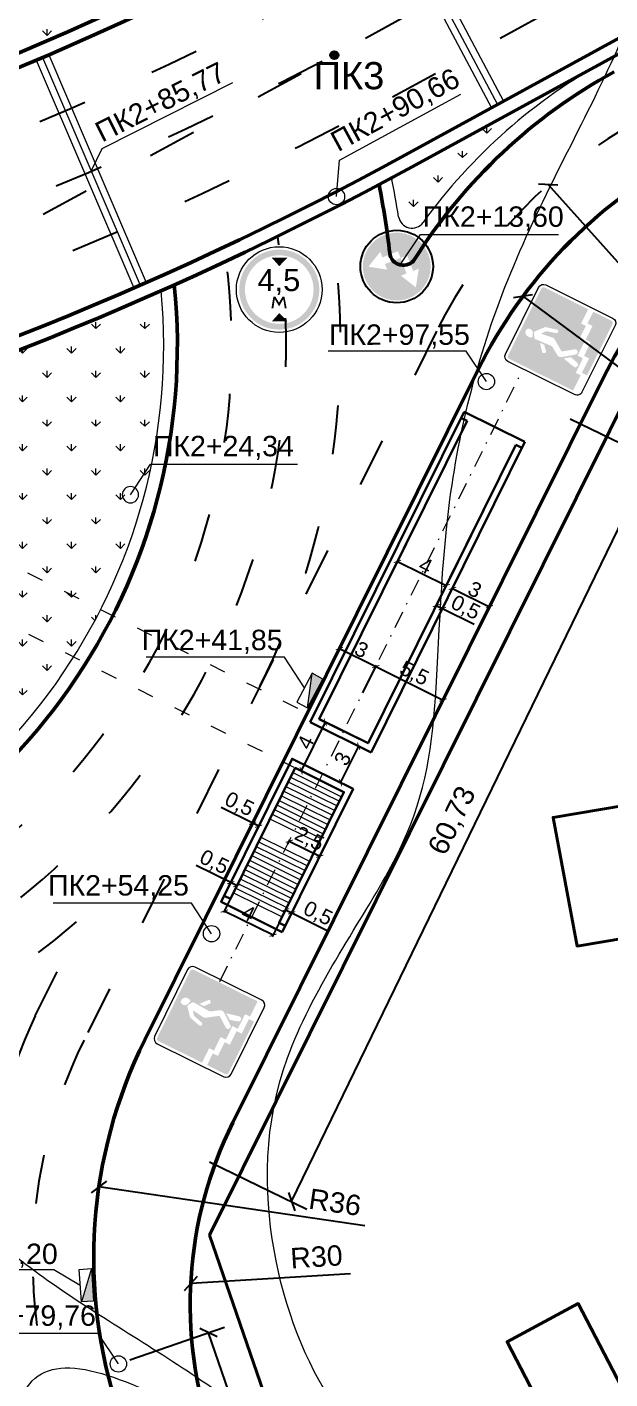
# Model space of a CAD drawing. Header units: millimetres. Extents: x -2123 to 33349, y -614 to 835.
# Drawn here: x 54.2 to 97.1, y 226.3 to 325.7 of the extents above; entities that cross this region are included whole.
import ezdxf

# ---------------------------------------------------------------- set-up
doc = ezdxf.new("R2010")
doc.units = ezdxf.units.MM
doc.linetypes.add('ACAD_ISO03W100', pattern=[30, 12, -18])
doc.linetypes.add('DASHDOT', pattern=[25.4, 12.7, -6.35, 0, -6.35])
doc.layers.get('0').update_dxf_attribs({"lineweight": 15})
for name, color, linetype, lineweight in [('1 Відмітки', 7, 'Continuous', 25), ('2 Позначення', 80, 'Continuous', 20), ('вертикалка', 6, 'Continuous', 15), ('Горизонталі', 7, 'Continuous', 18), ('Дор. Розм.', 7, 'Continuous', 50), ('Забудова', 40, 'Continuous', 40), ('поздовжній профіль', 250, 'Continuous', 15), ('Пішохідні переходи', 7, 'Continuous', 13), ('Текст', 7, 'Continuous', 15), ('Червоні лінії', 10, 'Continuous', 40)]:
    doc.layers.add(name, color=color, linetype=linetype, lineweight=lineweight)
for name, color, linetype in [('Дорожні знаки', 7, 'Continuous'), ('Осі', 164, 'Continuous'), ('Розміри', 7, 'Continuous'), ('Розмітка', 7, 'ACAD_ISO03W100')]:
    doc.layers.add(name, color=color, linetype=linetype)
doc.layers.add('Озелення', color=7, linetype='Continuous', lineweight=15, true_color=0x2bad00)
doc.styles.get("Standard").update_dxf_attribs({"font": 'arial.ttf'})
doc.dimstyles.new('ISO-25', dxfattribs={"dimtxt": 1.5, "dimasz": 1, "dimexe": 1.25, "dimexo": 0.625, "dimtad": 3, "dimtxsty": 'Standard', "dimblk": 'OBLIQUE', "dimcen": 2.5, "dimadec": 0, "dimazin": 0, "dimtfac": 1, "dimtmove": 1, "dimatfit": 3, "dimfxl": 1, "dimarcsym": 0})
doc.dimstyles.new('Переход', dxfattribs={"dimscale": 0.1, "dimtxt": 11, "dimasz": 4, "dimexe": 1.25, "dimexo": 0.625, "dimgap": 0.9, "dimtad": 1, "dimtxsty": 'Standard', "dimblk": 'ARCHTICK', "dimcen": 2.5, "dimadec": 0, "dimazin": 0, "dimtfac": 1, "dimtmove": 0, "dimatfit": 3, "dimldrblk": 'ARCHTICK', "dimfxl": 1, "dimarcsym": 0})

# ---------------------------------------------------------------- blocks, each defined once
blk = doc.blocks.new('_Oblique')
at = {"color": 0, "linetype": 'ByBlock', "lineweight": -2}
blk.add_line((-0.5, -0.5), (0.5, 0.5), dxfattribs=at)
blk = doc.blocks.new('*D214')
at = {"layer": 'Defpoints', "color": 0, "transparency": 16777216}
for p in [(59.483, 240.416), (95.105, 235.21)]:
    blk.add_point(p, dxfattribs=at)
at = {"layer": 'Текст', "color": 0, "lineweight": -2, "transparency": 16777216}
blk.add_line((79.037, 237.558), (59.483, 240.416), dxfattribs=at)
at = {"layer": 'Текст', "color": 0, "lineweight": -2, "transparency": 16777216, "rotation": 171.6861396678972}
blk.add_blockref('_Oblique', (59.483, 240.416), dxfattribs=at)
at = {"layer": 'Текст', "color": 0, "transparency": 16777216, "insert": (76.847, 239.285), "char_height": 1.5, "attachment_point": 5, "rotation": 351.68614}
blk.add_mtext('R36', dxfattribs=at)
blk = doc.blocks.new('*D228')
at = {"layer": 'Defpoints', "color": 0, "transparency": 16777216}
for p in [(90.67, 305.912), (119.612, 284.502)]:
    blk.add_point(p, dxfattribs=at)
at = {"layer": 'Текст', "color": 0, "lineweight": -2, "transparency": 16777216}
blk.add_line((104.196, 295.906), (90.67, 305.912), dxfattribs=at)
at = {"layer": 'Текст', "color": 0, "lineweight": -2, "transparency": 16777216, "rotation": 143.5074505633032}
blk.add_blockref('_Oblique', (90.67, 305.912), dxfattribs=at)
at = {"layer": 'Текст', "color": 0, "transparency": 16777216, "insert": (103.08, 298.462), "char_height": 1.5, "attachment_point": 5, "rotation": 323.50745}
blk.add_mtext('R36', dxfattribs=at)
blk = doc.blocks.new('*D229')
at = {"layer": 'Defpoints', "color": 0, "transparency": 16777216}
for p in [(92.519, 314.127), (116.545, 287.317)]:
    blk.add_point(p, dxfattribs=at)
at = {"layer": 'Текст', "color": 0, "lineweight": -2, "transparency": 16777216}
blk.add_line((106.518, 298.506), (92.519, 314.127), dxfattribs=at)
at = {"layer": 'Текст', "color": 0, "lineweight": -2, "transparency": 16777216, "rotation": 131.8661970682828}
blk.add_blockref('_Oblique', (92.519, 314.127), dxfattribs=at)
at = {"layer": 'Текст', "color": 0, "transparency": 16777216, "insert": (105.942, 301.232), "char_height": 1.5, "attachment_point": 5, "rotation": 311.8662}
blk.add_mtext('R40', dxfattribs=at)
blk = doc.blocks.new('4-2-3')
h = blk.add_hatch(color=5)
h.paths.add_polyline_path([(3.55, 3.27), (3.45, 3.27, 0.409993), (0.23, 0, 1), (6.77, 0, 0.409993)])
h.paths.add_polyline_path([(1.47, 0.66), (1.88, 0.25), (3.02, 1.39), (3.5, 0.91), (3.98, 1.39), (5.12, 0.25), (5.53, 0.66), (6, -1.11), (4.23, -0.64), (4.64, -0.23), (3.5, 0.91), (2.36, -0.23), (2.77, -0.64), (1.01, -1.11)], flags=16)
at = {"color": 5}
blk.add_circle((3.5, 0), 3.5, dxfattribs=at)
blk = doc.blocks.new('*D260')
at = {"layer": 'Defpoints', "color": 0, "transparency": 16777216}
for p in [(96.177, 235.172), (66.235, 233.304)]:
    blk.add_point(p, dxfattribs=at)
at = {"layer": 'Текст', "color": 0, "lineweight": -2, "transparency": 16777216}
blk.add_line((77.978, 234.037), (66.235, 233.304), dxfattribs=at)
at = {"layer": 'Текст', "color": 0, "lineweight": -2, "transparency": 16777216, "rotation": 183.5693325474957}
blk.add_blockref('_Oblique', (66.235, 233.304), dxfattribs=at)
at = {"layer": 'Текст', "color": 0, "transparency": 16777216, "insert": (75.481, 235.275), "char_height": 1.5, "attachment_point": 5, "rotation": 3.56933}
blk.add_mtext('R30', dxfattribs=at)
blk = doc.blocks.new('*D262')
at = {"layer": 'Defpoints', "color": 0, "transparency": 16777216}
for p in [(93.579, 297.166), (100.163, 293.971), (67.063, 242.529)]:
    blk.add_point(p, dxfattribs=at)
at = {"layer": 'Текст', "color": 0, "lineweight": -2, "transparency": 16777216}
for p, q in [((94.141, 296.893), (101.288, 293.425)), ((73.648, 239.334), (100.163, 293.971)), ((67.626, 242.256), (74.772, 238.788))]:
    blk.add_line(p, q, dxfattribs=at)
for p, rotation in [((100.163, 293.971), 64.11287095607632), ((73.648, 239.334), 244.1128709560763)]:
    blk.add_blockref('_Oblique', p, dxfattribs=dict(at, rotation=rotation))
at = {"layer": 'Текст', "color": 0, "transparency": 16777216, "insert": (85.532, 267.319), "char_height": 1.5, "attachment_point": 5, "rotation": 64.11287}
blk.add_mtext('60,73', dxfattribs=at)
blk = doc.blocks.new('6')
at = {"layer": '1 Відмітки', "transparency": 33554559}
h = blk.add_hatch(color=256, dxfattribs=at)
h.dxf.hatch_style = 1
edge = h.paths.add_edge_path()
edge.add_arc((-467.508, 342.132), 0.2, 0, 360)
at = {"layer": '1 Відмітки'}
blk.add_circle((-467.508, 342.132), 0.2, dxfattribs=at)
blk = doc.blocks.new('столб')
at = {"layer": 'поздовжній профіль', "color": 160}
for points in [[(-500, 0, 0, 0, 0), (-1000, 0, 350, 0, 0), (-1700, 0, 0, 0, 0)], [(500, 0, 0, 0, 0), (1000, 0, 350, 0, 0), (1700, 0, 0, 0, 0)]]:
    blk.add_lwpolyline(points, format="xyseb", dxfattribs=at)
blk.add_circle((0, 0), 500, dxfattribs=at)
blk = doc.blocks.new('*D485')
at = {"layer": 'Defpoints', "color": 0, "transparency": 16777216}
for p in [(67.547, 229.696), (61.177, 227.493), (74.255, 189.691)]:
    blk.add_point(p, dxfattribs=at)
at = {"layer": 'Розміри', "color": 0, "lineweight": -2, "transparency": 16777216}
for p, q in [((61.768, 227.697), (68.728, 230.105)), ((80.625, 191.894), (67.547, 229.696)), ((74.846, 189.895), (81.806, 192.303))]:
    blk.add_line(p, q, dxfattribs=at)
for p, rotation in [((67.547, 229.696), 109.0834815740782), ((80.625, 191.894), 289.0834815740782)]:
    blk.add_blockref('_Oblique', p, dxfattribs=dict(at, rotation=rotation))
at = {"layer": 'Розміри', "color": 0, "transparency": 16777216, "insert": (75.4, 211.25), "char_height": 1.5, "attachment_point": 5, "rotation": 289.08348}
blk.add_mtext('40', dxfattribs=at)
blk = doc.blocks.new('3-13')
h = blk.add_hatch(color=1)
edge = h.paths.add_edge_path(flags=16)
edge.add_arc((3.5, 0), 2.8, 0, 360)
edge = h.paths.add_edge_path()
edge.add_arc((3.5, 0), 3.27, 0, 360)
blk.add_hatch(color=7).paths.add_polyline_path([(3.13, -0.77), (3.49, -1.37), (3.83, -0.77), (3.95, -1.54), (4.11, -1.54), (3.92, -0.57), (3.77, -0.57), (3.48, -1.07), (3.18, -0.57), (3.02, -0.57), (2.86, -1.54), (3.02, -1.54)])
at = {"color": 1}
blk.add_circle((3.5, 0), 3.5, dxfattribs=at)
at = {"color": 7}
for points in [[(2.89, 2.6), (4.17, 2.6), (3.5, 1.92)], [(2.89, -2.6), (4.17, -2.6), (3.5, -1.92)]]:
    blk.add_solid(points, dxfattribs=at)
at = {"insert": (1.72, 1.68), "char_height": 1.8, "attachment_point": 1}
blk.add_mtext_dynamic_manual_height_columns('4,5', width=3.8991, gutter_width=12.5, heights=[0], dxfattribs=at)
blk = doc.blocks.new('_ArchTick')
at = {"color": 0, "linetype": 'ByBlock', "const_width": 0.15}
blk.add_lwpolyline([(-0.5, -0.5), (0.5, 0.5)], dxfattribs=at)
blk = doc.blocks.new('*D654')
at = {"layer": 'Defpoints', "color": 0, "transparency": 16777216}
for p in [(75.693, 274.812), (73.916, 271.228), (74.352, 271.012)]:
    blk.add_point(p, dxfattribs=at)
at = {"layer": 'Пішохідні переходи', "color": 0, "lineweight": -2, "transparency": 16777216}
for p, q in [((76.129, 274.596), (74.352, 271.012)), ((75.749, 274.784), (76.241, 274.54)), ((73.972, 271.201), (74.464, 270.956))]:
    blk.add_line(p, q, dxfattribs=at)
at = {"layer": 'Пішохідні переходи', "color": 0, "lineweight": -2, "transparency": 16777216, "xscale": 0.4, "yscale": 0.4, "zscale": 0.4}
for p, rotation in [((76.129, 274.596), 63.62593605461714), ((74.352, 271.012), 243.6259360546172)]:
    blk.add_blockref('_ArchTick', p, dxfattribs=dict(at, rotation=rotation))
at = {"layer": 'Пішохідні переходи', "color": 0, "transparency": 16777216, "insert": (74.681, 273.114), "char_height": 1.1, "attachment_point": 5, "rotation": 63.62594}
blk.add_mtext('4', dxfattribs=at)
blk = doc.blocks.new('*D655')
at = {"layer": 'Defpoints', "color": 0, "transparency": 16777216}
for p in [(73.214, 260.794), (73.003, 260.367), (73.451, 260.145)]:
    blk.add_point(p, dxfattribs=at)
at = {"layer": 'Пішохідні переходи', "color": 0, "lineweight": -2, "transparency": 16777216}
for p, q in [((73.03, 260.423), (73.27, 260.906)), ((73.214, 260.794), (73.662, 260.572)), ((73.478, 260.201), (73.718, 260.684)), ((73.662, 260.572), (76.217, 259.308))]:
    blk.add_line(p, q, dxfattribs=at)
at = {"layer": 'Пішохідні переходи', "color": 0, "lineweight": -2, "transparency": 16777216, "xscale": 0.4, "yscale": 0.4, "zscale": 0.4}
for p, rotation in [((73.214, 260.794), 153.6638065348969), ((73.662, 260.572), 333.6638065348969)]:
    blk.add_blockref('_ArchTick', p, dxfattribs=dict(at, rotation=rotation))
at = {"layer": 'Пішохідні переходи', "color": 0, "transparency": 16777216, "insert": (75.568, 260.467), "char_height": 1.1, "attachment_point": 5, "rotation": 333.66381}
blk.add_mtext('0,5', dxfattribs=at)
blk = doc.blocks.new('*D656')
at = {"layer": 'Defpoints', "color": 0, "transparency": 16777216}
for p in [(69.452, 262.211), (68.706, 260.703), (73.037, 260.436)]:
    blk.add_point(p, dxfattribs=at)
at = {"layer": 'Пішохідні переходи', "color": 0, "lineweight": -2, "transparency": 16777216}
for p, q in [((69.424, 262.155), (68.65, 260.591)), ((72.291, 258.929), (68.706, 260.703)), ((73.009, 260.38), (72.235, 258.817))]:
    blk.add_line(p, q, dxfattribs=at)
at = {"layer": 'Пішохідні переходи', "color": 0, "lineweight": -2, "transparency": 16777216, "xscale": 0.4, "yscale": 0.4, "zscale": 0.4}
for p, rotation in [((68.706, 260.703), 153.6638065349073), ((72.291, 258.929), 333.6638065349072)]:
    blk.add_blockref('_ArchTick', p, dxfattribs=dict(at, rotation=rotation))
at = {"layer": 'Пішохідні переходи', "color": 0, "transparency": 16777216, "insert": (70.474, 260.542), "char_height": 1.1, "attachment_point": 5, "rotation": 333.66381}
blk.add_mtext('4', dxfattribs=at)
blk = doc.blocks.new('*D657')
at = {"layer": 'Defpoints', "color": 0, "transparency": 16777216}
for p in [(69.629, 262.569), (68.97, 262.363), (69.418, 262.141)]:
    blk.add_point(p, dxfattribs=at)
at = {"layer": 'Пішохідні переходи', "color": 0, "lineweight": -2, "transparency": 16777216}
for p, q in [((69.181, 262.791), (66.627, 264.055)), ((68.998, 262.419), (69.237, 262.903)), ((69.629, 262.569), (69.181, 262.791)), ((69.446, 262.197), (69.685, 262.681))]:
    blk.add_line(p, q, dxfattribs=at)
at = {"layer": 'Пішохідні переходи', "color": 0, "lineweight": -2, "transparency": 16777216, "xscale": 0.4, "yscale": 0.4, "zscale": 0.4}
for p, rotation in [((69.181, 262.791), 153.6601113316434), ((69.629, 262.569), 333.6601113316434)]:
    blk.add_blockref('_ArchTick', p, dxfattribs=dict(at, rotation=rotation))
at = {"layer": 'Пішохідні переходи', "color": 0, "transparency": 16777216, "insert": (67.942, 264.242), "char_height": 1.1, "attachment_point": 5, "rotation": 333.66011}
blk.add_mtext('0,5', dxfattribs=at)
blk = doc.blocks.new('*D658')
at = {"layer": 'Defpoints', "color": 0, "transparency": 16777216}
for p in [(70.792, 267.165), (70.819, 267.221), (71.265, 267)]:
    blk.add_point(p, dxfattribs=at)
at = {"layer": 'Пішохідні переходи', "color": 0, "lineweight": -2, "transparency": 16777216}
for p, q in [((70.792, 267.165), (68.47, 268.315)), ((70.792, 267.165), (70.736, 267.053)), ((71.238, 266.945), (70.792, 267.165)), ((71.237, 266.944), (71.182, 266.833))]:
    blk.add_line(p, q, dxfattribs=at)
at = {"layer": 'Пішохідні переходи', "color": 0, "lineweight": -2, "transparency": 16777216, "xscale": 0.4, "yscale": 0.4, "zscale": 0.4}
for p, rotation in [((70.792, 267.165), 153.6638065349139), ((71.238, 266.945), 333.6638065349139)]:
    blk.add_blockref('_ArchTick', p, dxfattribs=dict(at, rotation=rotation))
at = {"layer": 'Пішохідні переходи', "color": 0, "transparency": 16777216, "insert": (69.785, 268.502), "char_height": 1.1, "attachment_point": 5, "rotation": 333.66381}
blk.add_mtext('0,5', dxfattribs=at)
blk = doc.blocks.new('*D659')
at = {"layer": 'Defpoints', "color": 0, "transparency": 16777216}
for p in [(78.585, 272.822), (79.502, 272.369), (78.171, 269.68)]:
    blk.add_point(p, dxfattribs=at)
at = {"layer": 'Пішохідні переходи', "color": 0, "lineweight": -2, "transparency": 16777216}
for p, q in [((77.254, 270.134), (78.585, 272.822)), ((79.446, 272.396), (78.473, 272.878)), ((78.115, 269.708), (77.142, 270.189))]:
    blk.add_line(p, q, dxfattribs=at)
at = {"layer": 'Пішохідні переходи', "color": 0, "lineweight": -2, "transparency": 16777216, "xscale": 0.4, "yscale": 0.4, "zscale": 0.4}
for p, rotation in [((78.585, 272.822), 63.66380653490516), ((77.254, 270.134), 243.6638065349052)]:
    blk.add_blockref('_ArchTick', p, dxfattribs=dict(at, rotation=rotation))
at = {"layer": 'Пішохідні переходи', "color": 0, "transparency": 16777216, "insert": (77.403, 271.903), "char_height": 1.1, "attachment_point": 5, "rotation": 63.66381}
blk.add_mtext('3', dxfattribs=at)
blk = doc.blocks.new('5-17-1')
h = blk.add_hatch(color=5)
h.paths.add_polyline_path([(6.74, 3.04, 0.414214), (6.53, 3.25), (0.45, 3.25, 0.414214), (0.24, 3.04), (0.24, -0.93), (1.55, -0.93), (1.55, -1.37), (2.79, -1.37), (2.79, -1.84), (4.02, -1.84), (4.02, -2.33), (5.35, -2.33), (5.35, -2.78), (6.74, -2.78)])
h.paths.add_polyline_path([(4.43, 2.36), (4.4, 2.23), (4.34, 2.16), (4.26, 2.14), (4.12, 2.2), (3.93, 2.28), (3.87, 2.34), (3.8, 2.49), (3.8, 2.59), (3.8, 2.66), (3.85, 2.75), (3.89, 2.81), (3.99, 2.85), (4.1, 2.86), (4.23, 2.82), (4.38, 2.66), (4.43, 2.54)], flags=16)
h.paths.add_polyline_path([(4.34, 1.91), (4.35, 1.86), (4.27, 0.46, 0.163851), (4.32, 0.27), (4.71, -0.32, -0.317132), (4.71, -0.72), (4.03, -1.64, -0.900401), (3.64, -1.44), (4.26, -0.58, 0.312757), (4.26, -0.46), (3.66, 0.43, -0.184538), (3.61, 0.64), (3.75, 1.64), (3.41, 1.37), (3.37, 1.33), (3.36, 1.29), (3.16, 0.53), (3.13, 0.49), (3.07, 0.45), (3.03, 0.44), (2.96, 0.45), (2.91, 0.48), (2.88, 0.52), (2.87, 0.56), (2.87, 0.63), (3.11, 1.57), (3.82, 2.17), (3.86, 2.19), (3.9, 2.19), (3.95, 2.18), (4.31, 1.95)], flags=16)
h.paths.add_polyline_path([(5.07, 0.86), (5.09, 0.78), (5.07, 0.7), (5.01, 0.63), (4.93, 0.61), (4.85, 0.63), (4.44, 0.99), (4.45, 1.39)], flags=16)
h.paths.add_polyline_path([(4.73, -0.92), (4.98, -2, -0.855356), (4.55, -2.07), (4.38, -1.42)], flags=16)
h.paths.add_polyline_path([(5.13, -2.79), (3.8, -2.79), (3.8, -2.32), (2.56, -2.32), (2.56, -1.85), (1.31, -1.85), (1.31, -1.39), (0.24, -1.39), (0.24, -3.04, 0.414214), (0.45, -3.25), (5.12, -3.25)])
at = {"color": 5}
for p, q in [((6.53, 3.49), (0.45, 3.49)), ((0, 3.04), (0, -3.04)), ((6.98, -3.04), (6.98, 3.04)), ((0.45, -3.49), (6.53, -3.49))]:
    blk.add_line(p, q, dxfattribs=at)
for centre, start, end in [((0.45, 3.04), 90, 180), ((6.53, 3.04), 0, 90), ((0.45, -3.04), 180, 270), ((6.53, -3.04), 270, 0)]:
    blk.add_arc(centre, 0.45, start, end, dxfattribs=at)
blk = doc.blocks.new('*D682')
at = {"color": 0, "lineweight": -2, "transparency": 16777216}
for p, q in [((84.195, 291.994), (81.379, 286.306)), ((87.78, 290.219), (84.964, 284.531)), ((81.435, 286.418), (85.02, 284.643))]:
    blk.add_line(p, q, dxfattribs=at)
at = {"layer": 'Defpoints', "color": 0, "transparency": 16777216}
for p in [(84.223, 292.05), (87.808, 290.275), (85.02, 284.643)]:
    blk.add_point(p, dxfattribs=at)
at = {"color": 0, "lineweight": -2, "transparency": 16777216, "xscale": 0.4, "yscale": 0.4, "zscale": 0.4}
for p, rotation in [((81.435, 286.418), 153.6638065349068), ((85.02, 284.643), 333.6638065349068)]:
    blk.add_blockref('_ArchTick', p, dxfattribs=dict(at, rotation=rotation))
at = {"color": 0, "transparency": 16777216, "insert": (83.512, 286.103), "char_height": 1.1, "attachment_point": 5, "rotation": 333.66381}
blk.add_mtext('4', dxfattribs=at)
blk = doc.blocks.new('*D689')
at = {"color": 0, "lineweight": -2, "transparency": 16777216}
for p, q in [((85.438, 284.361), (85.529, 284.545)), ((85.474, 284.433), (88.194, 283.08)), ((88.158, 283.009), (88.25, 283.192))]:
    blk.add_line(p, q, dxfattribs=at)
at = {"layer": 'Defpoints', "color": 0, "transparency": 16777216}
for p in [(85.41, 284.305), (88.13, 282.953), (88.194, 283.08)]:
    blk.add_point(p, dxfattribs=at)
at = {"color": 0, "lineweight": -2, "transparency": 16777216, "xscale": 0.4, "yscale": 0.4, "zscale": 0.4}
for p, rotation in [((85.474, 284.433), 153.5641032223725), ((88.194, 283.08), 333.5641032223725)]:
    blk.add_blockref('_ArchTick', p, dxfattribs=dict(at, rotation=rotation))
at = {"color": 0, "transparency": 16777216, "insert": (87.124, 284.34), "char_height": 1.1, "attachment_point": 5, "rotation": 333.5641}
blk.add_mtext('3', dxfattribs=at)
blk = doc.blocks.new('*D690')
at = {"color": 0, "lineweight": -2, "transparency": 16777216}
for p, q in [((77.171, 280.001), (79.838, 278.681)), ((77.198, 280.057), (77.226, 280.113)), ((79.865, 278.737), (79.893, 278.793))]:
    blk.add_line(p, q, dxfattribs=at)
at = {"layer": 'Defpoints', "color": 0, "transparency": 16777216}
for p in [(77.171, 280.001), (79.838, 278.681), (79.838, 278.681)]:
    blk.add_point(p, dxfattribs=at)
at = {"color": 0, "lineweight": -2, "transparency": 16777216, "xscale": 0.4, "yscale": 0.4, "zscale": 0.4}
for p, rotation in [((77.171, 280.001), 153.6619589332726), ((79.838, 278.681), 333.6619589332726)]:
    blk.add_blockref('_ArchTick', p, dxfattribs=dict(at, rotation=rotation))
at = {"color": 0, "transparency": 16777216, "insert": (78.793, 279.926), "char_height": 1.1, "attachment_point": 5, "rotation": 333.66196}
blk.add_mtext('3', dxfattribs=at)
blk = doc.blocks.new('*D691')
at = {"color": 0, "lineweight": -2, "transparency": 16777216}
for p, q in [((73.368, 265.614), (73.536, 265.951)), ((73.48, 265.839), (75.72, 264.73)), ((75.609, 264.505), (75.776, 264.842))]:
    blk.add_line(p, q, dxfattribs=at)
at = {"layer": 'Defpoints', "color": 0, "transparency": 16777216}
for p in [(73.341, 265.558), (75.581, 264.449), (75.72, 264.73)]:
    blk.add_point(p, dxfattribs=at)
at = {"color": 0, "lineweight": -2, "transparency": 16777216, "xscale": 0.4, "yscale": 0.4, "zscale": 0.4}
for p, rotation in [((73.48, 265.839), 153.663806534907), ((75.72, 264.73), 333.6638065349069)]:
    blk.add_blockref('_ArchTick', p, dxfattribs=dict(at, rotation=rotation))
at = {"color": 0, "transparency": 16777216, "insert": (74.934, 265.958), "char_height": 1.1, "attachment_point": 5, "rotation": 333.66381}
blk.add_mtext('2,5', dxfattribs=at)
blk = doc.blocks.new('*D692')
at = {"color": 0, "lineweight": -2, "transparency": 16777216}
for p, q in [((78.881, 276.75), (79.897, 278.791)), ((79.841, 278.679), (84.784, 276.222)), ((83.825, 274.292), (84.84, 276.334))]:
    blk.add_line(p, q, dxfattribs=at)
at = {"layer": 'Defpoints', "color": 0, "transparency": 16777216}
for p in [(78.854, 276.694), (84.784, 276.222), (83.797, 274.236)]:
    blk.add_point(p, dxfattribs=at)
at = {"color": 0, "lineweight": -2, "transparency": 16777216, "xscale": 0.4, "yscale": 0.4, "zscale": 0.4}
for p, rotation in [((79.841, 278.679), 153.564103222372), ((84.784, 276.222), 333.564103222372)]:
    blk.add_blockref('_ArchTick', p, dxfattribs=dict(at, rotation=rotation))
at = {"color": 0, "transparency": 16777216, "insert": (82.646, 278.121), "char_height": 1.1, "attachment_point": 5, "rotation": 333.5641}
blk.add_mtext('5,5', dxfattribs=at)
blk = doc.blocks.new('*D705')
at = {"color": 0, "lineweight": -2, "transparency": 16777216}
for p, q in [((84.438, 283.468), (84.237, 283.062)), ((84.293, 283.175), (84.741, 282.953)), ((84.886, 283.246), (84.685, 282.841)), ((84.741, 282.953), (87.063, 281.803))]:
    blk.add_line(p, q, dxfattribs=at)
at = {"layer": 'Defpoints', "color": 0, "transparency": 16777216}
for p in [(84.466, 283.524), (84.741, 282.953), (84.914, 283.302)]:
    blk.add_point(p, dxfattribs=at)
at = {"color": 0, "lineweight": -2, "transparency": 16777216, "xscale": 0.4, "yscale": 0.4, "zscale": 0.4}
for p, rotation in [((84.293, 283.175), 153.6638065349063), ((84.741, 282.953), 333.6638065349064)]:
    blk.add_blockref('_ArchTick', p, dxfattribs=dict(at, rotation=rotation))
at = {"color": 0, "transparency": 16777216, "insert": (86.414, 282.962), "char_height": 1.1, "attachment_point": 5, "rotation": 333.66381}
blk.add_mtext('0,5', dxfattribs=at)

msp = doc.modelspace()

# ---------------------------------------------------------------- hatches: boundary and pattern name
at = {"layer": 'вертикалка'}
h = msp.add_hatch(color=0, dxfattribs=at)
h.dxf.hatch_style = 1
h.paths.add_polyline_path([(74.823, 275.643), (75.961, 277.756), (75.169, 278.183)])
h = msp.add_hatch(color=0, dxfattribs=at)
h.dxf.hatch_style = 1
h.paths.add_polyline_path([(74.823, 275.643), (75.961, 277.756), (75.169, 278.183)])
h = msp.add_hatch(color=0, dxfattribs=at)
h.dxf.hatch_style = 1
h.paths.add_polyline_path([(58.944, 234.412), (59.096, 232.016), (58.198, 231.959)])
at = {"layer": 'Озелення'}
h = msp.add_hatch(dxfattribs=at)
h.set_pattern_fill('GRASS', color=0, scale=0.1)
edge = h.paths.add_edge_path()
edge.add_arc((11.699, 330.868), 10, 22.08656, 108.49686)
edge.add_line((8.526, 340.351), (-1.943, 371.646))
edge.add_arc((11.699, 330.868), 43, 16.90285, 108.49686, ccw=False)
edge.add_line((52.841, 343.37), (58.661, 326.006))
edge.add_arc((-38.02, 541.368), 236.068, 286.15728, 294.17649, ccw=False)
edge.add_line((27.672, 314.624), (20.965, 334.628))
h = msp.add_hatch(dxfattribs=at)
h.set_pattern_fill('GRASS', color=0, scale=0.1)
h.paths.add_polyline_path([(96.875, 323.291), (82.515, 315.439, -0.001718), (80.999, 314.617, -0.011885), (81.516, 311.764, 0.669599), (83.315, 311.333, -0.111614)])
h = msp.add_hatch(dxfattribs=at)
h.set_pattern_fill('GRASS', color=0, scale=0.1)
h.paths.add_polyline_path([(34.896, 261.527, 0.348483), (64.067, 306.313, -0.041781), (24.517, 292.552)])
h.paths.add_polyline_path([(26.634, 272.211), (27.467, 267.693), (30.507, 268.254), (29.674, 272.772)], flags=25)

# ---------------------------------------------------------------- linework, layer by layer
at = {"color": 0}
for p, q in [((80.824, 336.092), (89.233, 320.252)), ((79.943, 335.618), (88.355, 319.772)), ((80.382, 335.858), (88.794, 320.012)), ((54.877, 323.264), (62.055, 306.52)), ((55.337, 323.46), (62.513, 306.72)), ((55.796, 323.657), (62.971, 306.922))]:
    msp.add_line(p, q, dxfattribs=at)
at = {"color": 0, "lineweight": 30}
msp.add_line((86.552, 296.754), (86.106, 296.975), dxfattribs=at)
at = {"layer": '2 Позначення', "color": 0}
for points in [[(58.919, 315.104), (59.728, 316.784), (69.333, 321.636)], [(76.953, 313.242), (77.179, 315.921), (86.094, 320.776)], [(81.642, 308.212), (83.121, 310.456), (93.272, 310.456)], [(87.973, 299.641), (86.493, 301.885), (76.342, 301.884)], [(61.807, 291.317), (63.287, 293.561), (74.097, 293.56)], [(74.6, 277.126), (73.12, 279.371), (62.969, 279.37)], [(67.767, 259.037), (66.287, 261.282), (56.136, 261.281)], [(58.122, 233.157), (56.181, 234.309), (45.806, 234.31)], [(60.924, 227.399), (59.444, 229.644), (49.293, 229.643)]]:
    msp.add_lwpolyline(points, dxfattribs=at)
at = {"layer": 'вертикалка', "color": 0}
for p, q in [((74.823, 275.643), (75.169, 278.183)), ((74.823, 275.643), (75.169, 278.183)), ((58.944, 234.412), (58.198, 231.959))]:
    msp.add_line(p, q, dxfattribs=at)
for points in [[(75.961, 277.756), (75.169, 278.183), (74.03, 276.07), (74.823, 275.643)], [(75.961, 277.756), (75.169, 278.183), (74.03, 276.07), (74.823, 275.643)], [(59.096, 232.016), (58.198, 231.959), (58.046, 234.354), (58.944, 234.412)]]:
    msp.add_lwpolyline(points, close=True, dxfattribs=at)
at = {"layer": 'Горизонталі', "color": 0}
for points, knots in [([(95.551, 508.478), (89.987, 512.71), (75.298, 514.216), (55.304, 512.427), (35.449, 505.796), (33.26, 504.939), (10.751, 503.138), (-7.481, 503.138), (-24.363, 499.987), (-38.768, 488.733), (-45.746, 473.877), (-59.927, 426.383), (-68.541, 408.671), (-83.786, 382.266), (-90.764, 364.034), (-94.815, 342.2), (-104.719, 328.245), (-125.815, 319.746), (-140.173, 315.899), (-156.203, 306.635), (-159.418, 305.131, 249), (-163.756, 294.691, 249), (-155.376, 281.808, 249), (-156.598, 270.039, 249), (-166.602, 256.596, 249), (-201.328, 236.547, 249)], [3.25659, 3.25659, 3.25659, 3.25659, 4, 5, 6, 7, 8, 9, 10, 11, 12, 13, 14, 15, 16, 17, 18, 19, 20, 20, 20, 21, 22, 23, 24, 24, 24, 24]), ([(-155.213, 226.947), (-137.228, 237.331), (-120.488, 246.996), (-110.484, 260.439), (-109.262, 272.207), (-112.107, 282.824), (-112.107, 295.879), (-102.203, 308.934), (-84.196, 323.565), (-75.794, 338.118), (-70.668, 357.245), (-61.237, 378.711), (-49.314, 399.363), (-41.854, 406.822), (-33.776, 417.651), (-27.474, 434.533), (-18.02, 443.987), (5.501, 457.567), (21.148, 461.759), (35.763, 476.374), (51.607, 483.039), (65.3, 483.039), (74.116, 483.039), (81.63, 470.024), (90.998, 449.651), (102.815, 432.019), (115.945, 425.829), (128.211, 429.116), (139.392, 429.116), (143.626, 418.53), (143.626, 402.399), (139.499, 382.891), (134.997, 357.193), (131.621, 333.934), (122.898, 313.97), (116.083, 301.893), (113.274, 295.351)], [0, 0, 0, 0, 1, 2, 3, 4, 5, 6, 7, 8, 9, 10, 11, 12, 13, 14, 15, 16, 17, 18, 19, 20, 21, 22, 23, 24, 25, 26, 27, 28, 29, 30, 31, 32, 33, 33.826839, 33.826839, 33.826839, 33.826839]), ([(81.201, 219.063), (79.484, 220.657), (75.535, 225.386), (71.597, 235.271), (71.597, 249.901), (82.102, 264.532), (84.519, 273.555), (84.519, 290.98), (89.152, 308.271), (98.752, 324.898), (102.562, 339.119), (98.483, 346.184), (90.355, 364.134), (79.288, 376.889), (67.442, 383.728), (46.79, 395.651), (27.893, 398.835), (14.401, 395.22), (5.759, 388.893), (-2.4, 380.734), (-21.064, 373.7), (-35.882, 368.26), (-45.261, 358.882), (-49.387, 349.503), (-55.577, 332.996), (-65.604, 315.63), (-80.137, 301.097), (-87.077, 294.157), (-88.778, 290.417), (-87.652, 282.164), (-84.276, 278.6), (-79.739, 270.742), (-76.972, 260.416), (-79.024, 247.463), (-81.316, 238.909), (-84.651, 233.583), (-92.547, 229.024), (-101.908, 229.024), (-114.475, 229.024), (-126.292, 229.024), (-133.42, 229.024), (-143.549, 229.024), (-148.622, 228.28)], [3.429277, 3.429277, 3.429277, 3.429277, 4, 5, 6, 7, 8, 9, 10, 11, 12, 13, 14, 15, 16, 17, 18, 19, 20, 21, 22, 23, 24, 25, 26, 27, 28, 29, 30, 31, 32, 33, 34, 35, 36, 37, 38, 39, 40, 41, 42, 43, 43, 43, 43]), ([(-92.71, 203.645), (-89.141, 204.024), (-82.005, 204.933), (-73.928, 206.315), (-64.158, 207.357), (-57.255, 212.176), (-53.386, 218.877), (-48.794, 236.015), (-44.75, 254.511), (-40.842, 265.192), (-36.218, 269.816), (-27.425, 273.398), (-15.181, 273.398), (-6.584, 269.881), (2.209, 261.089), (5.511, 248.765), (6.572, 235.232), (5.27, 227.026), (7.576, 218.419), (7.576, 192.377), (10.48, 186.255), (15.69, 181.044), (27.483, 174.236), (35.966, 169.338), (43.882, 167.217), (49.742, 170.601), (54.254, 178.415), (56.392, 186.394), (55.159, 199.671), (55.159, 211.265), (53.207, 218.55), (53.207, 226.114), (57.504, 227.938), (65.319, 224.421), (70.399, 222.337), (75.342, 217.394), (78.728, 214.616), (79.598, 213.936)], [6.552392, 6.552392, 6.552392, 6.552392, 7, 8, 9, 10, 11, 12, 13, 14, 15, 16, 17, 18, 19, 20, 21, 22, 23, 24, 25, 26, 27, 28, 29, 30, 31, 32, 33, 34, 35, 36, 37, 38, 39, 40, 40.323256, 40.323256, 40.323256, 40.323256]), ([(80.701, 206.029), (80.431, 206.105), (72.648, 208.224), (64.011, 206.309), (60.945, 182.408), (45.001, 164.963), (36.093, 164.963), (24.822, 168.859), (15.912, 176.518), (10.523, 179.629), (3.524, 183.67), (0.008, 187.186), (-2.22, 207.155), (-4.408, 226.068), (-6.44, 243.575), (-17.382, 252.329), (-30.669, 254.361), (-36.843, 248.186), (-41.454, 236.072), (-47.238, 221.848), (-56.929, 210.125), (-62.634, 204.419), (-73.125, 203.006), (-83.224, 200.3), (-91.256, 198.148), (-97.087, 196.94), (-104.291, 198.87), (-116.419, 209.027), (-122.111, 212.313), (-126.8, 214.97), (-137.893, 219.173), (-147.746, 216.533), (-151.861, 212.418)], [0.964693, 0.964693, 0.964693, 0.964693, 1, 2, 3, 4, 5, 6, 7, 8, 9, 10, 11, 12, 13, 14, 15, 16, 17, 18, 19, 20, 21, 22, 23, 24, 25, 26, 27, 28, 29, 30, 30, 30, 30])]:
    msp.add_open_spline(points, degree=3, knots=knots, dxfattribs=at)
msp.add_open_spline([(137.205, 193.154), (132.098, 196.103), (115.427, 200.57), (88.385, 209.948), (78.381, 217.139), (68.524, 225.646), (56.185, 232.77), (47.119, 240.273), (35.443, 256.572), (31.377, 271.745), (27.912, 284.676), (24.454, 290.666), (14.487, 290.666), (2.095, 287.346), (-13.53, 283.159), (-29.004, 283.159), (-46.857, 283.159), (-55.89, 277.944), (-62.067, 240.169), (-64.605, 230.699), (-72.889, 222.415), (-79.131, 216.173), (-87.777, 213.856), (-97.585, 212.489), (-104.005, 218.909), (-110.69, 222.768), (-118.402, 224.835), (-128.266, 224.835), (-133.165, 227.663), (-143.911, 227.663), (-148.185, 225.779), (-151.467, 222.809)], degree=3, dxfattribs=at)
at = {"layer": 'Дор. Розм.', "color": 0}
for p, q in [((195.958, 378.608), (82.035, 316.316)), ((62.87, 251.237), (87.376, 300.529)), ((69.334, 245.146), (96.581, 299.949))]:
    msp.add_line(p, q, dxfattribs=at)
at = {"layer": 'Дор. Розм.', "color": 0, "linetype": 'ACAD_ISO03W100', "lineweight": 20, "ltscale": 0.1}
for p, q in [((30.111, 297.664), (75.616, 274.85)), ((27.501, 294.498), (73.824, 271.274))]:
    msp.add_line(p, q, dxfattribs=at)
at = {"layer": 'Дор. Розм.', "color": 0}
msp.add_lwpolyline([(196.437, 377.731), (82.515, 315.439, -0.125751), (-37.904, 284.667), (-169.344, 284.667)], format="xyb", dxfattribs=at)
for centre, radius, start, end in [((-41.29, 549.417), 244.75, 270, 298.6695), ((-41.29, 549.417), 245.75, 270, 298.6695), ((116.545, 287.317), 40, 118.6695, 147.76437), ((-37.904, 535.667), 250, 270, 298.6695), ((119.612, 284.502), 36, 118.62246, 153.5641), ((21.254, 302.306), 60, 6.47665, 11.35957), ((123.444, 286.593), 30, 118.62246, 153.5641), ((81.864, 309.187), 1, 186.47665, 327.76437), ((21.254, 302.306), 44, 202.66167, 5.78846), ((95.105, 235.21), 36, 153.5641, 198.49686), ((96.197, 231.79), 30, 153.5641, 199.08348)]:
    msp.add_arc(centre, radius, start, end, dxfattribs=at)
at = {"layer": 'Дор. Розм.', "color": 0, "lineweight": 20}
for centre, radius, start, end in [((116.545, 287.317), 41, 118.6695, 144.14418), ((21.254, 302.306), 61, 8.91923, 11.6429), ((82.504, 311.919), 1, 188.91923, 324.14418), ((21.254, 302.306), 43, 202.66167, 5.34717)]:
    msp.add_arc(centre, radius, start, end, dxfattribs=at)
at = {"layer": 'Забудова', "color": 0}
for points in [[(100.009, 259.018), (98.251, 268.48), (92.88, 267.584), (94.638, 258.122)], [(94.575, 219.241), (89.495, 229.025), (94.727, 231.835), (99.806, 222.051)]]:
    msp.add_lwpolyline(points, close=True, dxfattribs=at)
at = {"layer": 'Осі', "color": 0, "linetype": 'ACAD_ISO03W100', "ltscale": 0.3}
msp.add_line((23.809, 294.667), (234.949, 410.116), dxfattribs=at)
msp.add_arc((-40.076, 544.667), 250, 270, 298.6695, dxfattribs=at)
at = {"layer": 'Пішохідні переходи', "color": 0, "linetype": 'DASHDOT', "lineweight": 15, "ltscale": 0.1}
msp.add_line((68.378, 255.533), (90.563, 300.345), dxfattribs=at)
at = {"layer": 'Пішохідні переходи', "color": 0, "lineweight": 30}
for p, q in [((86.328, 297.423), (75.023, 274.586)), ((86.328, 297.423), (90.806, 295.206)), ((79.275, 273.039), (90.136, 294.979)), ((79.502, 272.369), (90.806, 295.206)), ((90.136, 294.979), (90.584, 294.758)), ((75.023, 274.586), (79.502, 272.369)), ((75.693, 274.812), (79.275, 273.039))]:
    msp.add_line(p, q, dxfattribs=at)
at = {"layer": 'Пішохідні переходи', "color": 0}
for p, q in [((73.579, 270.547), (77.164, 268.773)), ((73.747, 270.888), (77.332, 269.113)), ((73.073, 269.526), (76.658, 267.751)), ((73.242, 269.866), (76.826, 268.092)), ((73.41, 270.207), (76.995, 268.432)), ((72.567, 268.504), (76.152, 266.729)), ((72.736, 268.844), (76.321, 267.07)), ((72.904, 269.185), (76.489, 267.41)), ((72.062, 267.482), (75.646, 265.708)), ((72.23, 267.823), (75.815, 266.048)), ((72.399, 268.163), (75.983, 266.389)), ((71.059, 265.457), (74.644, 263.682)), ((71.227, 265.797), (74.812, 264.023)), ((71.396, 266.138), (74.981, 264.363)), ((70.722, 264.776), (74.307, 263.001)), ((70.89, 265.116), (74.475, 263.342)), ((70.216, 263.754), (73.801, 261.979)), ((70.385, 264.095), (73.969, 262.32)), ((70.553, 264.435), (74.138, 262.661)), ((69.71, 262.732), (73.295, 260.958)), ((69.879, 263.073), (73.464, 261.298)), ((70.047, 263.413), (73.632, 261.639)), ((69.373, 262.051), (72.958, 260.277)), ((69.542, 262.392), (73.126, 260.617))]:
    msp.add_line(p, q, dxfattribs=at)
at = {"layer": 'Пішохідні переходи', "color": 0, "lineweight": 30}
for points in [[(86.552, 296.754), (75.69, 274.813), (79.275, 273.039), (90.136, 294.979)], [(68.703, 261.825), (69.151, 261.603), (73.916, 271.228), (77.501, 269.454), (72.736, 259.828), (73.184, 259.607)]]:
    msp.add_lwpolyline(points, dxfattribs=at)
msp.add_lwpolyline([(72.962, 259.158), (68.481, 261.377), (73.69, 271.898), (78.171, 269.68)], close=True, dxfattribs=at)
at = {"layer": 'Розмітка', "color": 0, "ltscale": 0.3}
for p, q in [((81.077, 320.566), (237.228, 405.948)), ((84.309, 303.344), (58.394, 251.22)), ((54.812, 253.001), (58.562, 260.544))]:
    msp.add_line(p, q, dxfattribs=at)
for centre, radius, start, end in [((11.699, 330.868), 52, 17.40034, 198.51424), ((11.699, 330.868), 48, 17.17522, 198.58059), ((-41.29, 549.417), 250, 270, 298.6695), ((-38.862, 539.917), 250, 270, 298.6695), ((116.545, 287.317), 36, 118.6695, 153.5641), ((21.254, 302.306), 56, 333.37115, 10.1668), ((21.254, 302.306), 52, 199.58828, 8.86185), ((21.254, 302.306), 48, 201.0344, 7.41573), ((21.254, 302.306), 56, 261.0679, 311.77644), ((92.361, 235.414), 41.464, 154.90271, 198.02691), ((91.261, 235.021), 36.643, 153.7636, 199.29465)]:
    msp.add_arc(centre, radius, start, end, dxfattribs=at)
at = {"layer": 'Червоні лінії', "color": 0}
for p, q in [((67.617, 236.864), (103.207, 308.448)), ((136.095, 38.927), (67.617, 236.864))]:
    msp.add_line(p, q, dxfattribs=at)

# ---------------------------------------------------------------- block references
at = {"color": 0}
for p, xscale, yscale, zscale, rotation in [((76.953, 313.242), 0.001200000000244471, 0.001200000000244471, 0.001200000000244471, 205.7932533939841), ((87.973, 299.641), 0.001200000000244472, 0.001200000000244472, 0.001200000000244472, 63.12039938263973), ((61.807, 291.317), -0.001200000000244472, 0.001200000000244472, 0.001200000000244472, 77.54738207663691), ((67.767, 259.037), 0.001200000000244472, 0.001200000000244472, 0.001200000000244472, 63.12039938263973), ((60.924, 227.399), 0.001200000000244472, 0.001200000000244472, 0.001200000000244472, 104.35750419517)]:
    msp.add_blockref('столб', p, dxfattribs=dict(at, xscale=xscale, yscale=yscale, zscale=zscale, rotation=rotation))
at = {"color": 0, "linetype": 'Continuous', "xscale": 0.9, "yscale": 0.9, "zscale": 0.9}
msp.add_blockref('3-13', (69.597, 306.401), dxfattribs=at)
at = {"color": 0, "linetype": 'Continuous', "yscale": 0.9, "zscale": 0.9}
for p, xscale, rotation in [((94.803, 305.525), -0.9, 63.56964841877625), ((66.222, 249.734), 0.9, 63.69765091395509)]:
    msp.add_blockref('5-17-1', p, dxfattribs=dict(at, xscale=xscale, rotation=rotation))
at = {"layer": '1 Відмітки', "color": 0, "xscale": 1.5, "yscale": 1.5, "zscale": 1.5}
msp.add_blockref('6', (778.055, -189.561), dxfattribs=at)
at = {"layer": 'Дорожні знаки', "color": 0, "linetype": 'Continuous', "xscale": 0.7620479999998087, "yscale": 0.7620479999998087, "zscale": 0.7620479999998087, "rotation": 336.3413504777906}
msp.add_blockref('4-2-3', (78.939, 309.167), dxfattribs=at)

# ---------------------------------------------------------------- texts
at = {"layer": '1 Відмітки', "color": 0, "char_height": 1.5}
for s, insert, attachment_point, rotation in [('ПК2+85,77', (68.287, 323.214), 3, 26.79869), ('ПК2+90,66', (85.449, 322.771), 3, 28.57033), ('ПК2+13,60', (93.66, 312.517), 3, 359.99588), ('ПК2+97,55', (76.4, 303.839), 1, 0.00412), ('ПК2+24,34', (73.821, 295.645), 3, 359.99588), ('ПК2+41,85', (72.991, 281.387), 3, 359.99588), ('ПК2+54,25', (55.748, 263.342), 1, 0.00412), ('ПК2+79,20', (46.104, 234.469), 7, 359.99588), ('ПК2+79,76', (48.906, 231.704), 1, 0.00412)]:
    msp.add_mtext_dynamic_manual_height_columns(s, width=7.02543, gutter_width=12.5, heights=[0], dxfattribs=dict(at, insert=insert, attachment_point=attachment_point, rotation=rotation))
at = {"layer": '1 Відмітки', "color": 0, "insert": (75.279, 323.134), "char_height": 2, "attachment_point": 1}
msp.add_mtext_dynamic_manual_height_columns('ПК3', width=7.02543, gutter_width=12.5, heights=[0], dxfattribs=at)

# ---------------------------------------------------------------- dimensions: what is measured, and where the dimension line sits
at = {"color": 0}
dim = msp.add_linear_dim(base=(85.02, 284.643), p1=(84.223, 292.05), p2=(87.808, 290.275), angle=333.66381, dimstyle='Переход', dxfattribs=at)
dim.commit()
dim.dimension.update_dxf_attribs({"geometry": '*D682', "text_midpoint": (83.228, 285.53), "dimtype": 161})
for p1, p2, distance, text, picture, middle in [((85.41, 284.305), (88.13, 282.953), 0.143, '3', '*D689', (87.124, 284.34)), ((77.171, 280.001), (79.838, 278.681), 0, '3', '*D690', (78.793, 279.926)), ((78.854, 276.694), (83.797, 274.236), 2.218, '5,5', '*D692', (82.646, 278.121))]:
    dim = msp.add_aligned_dim(p1=p1, p2=p2, distance=distance, text=text, dimstyle='Переход', dxfattribs=at)
    dim.commit()
    dim.dimension.update_dxf_attribs({"geometry": picture, "text_midpoint": middle})
for p1, p2, distance, picture, middle in [((84.466, 283.524), (84.914, 283.302), -0.39, '*D705', (86.414, 282.962)), ((73.341, 265.558), (75.581, 264.449), 0.314, '*D691', (74.934, 265.958))]:
    dim = msp.add_aligned_dim(p1=p1, p2=p2, distance=distance, dimstyle='Переход', dxfattribs=at)
    dim.commit()
    dim.dimension.update_dxf_attribs({"geometry": picture, "text_midpoint": middle})
at = {"layer": 'Пішохідні переходи', "color": 0}
for base, p1, p2, angle, picture, middle in [((74.352, 271.012), (75.693, 274.812), (73.916, 271.228), 243.62594, '*D654', (75.254, 272.83)), ((78.585, 272.822), (78.171, 269.68), (79.502, 272.369), 63.66381, '*D659', (77.987, 271.614)), ((69.629, 262.569), (68.97, 262.363), (69.418, 262.141), 333.66011, '*D657', (67.609, 263.569)), ((68.706, 260.703), (73.037, 260.436), (69.452, 262.211), 153.66381, '*D656', (70.19, 259.969)), ((73.214, 260.794), (73.451, 260.145), (73.003, 260.367), 153.66381, '*D655', (75.235, 259.794))]:
    dim = msp.add_linear_dim(base=base, p1=p1, p2=p2, angle=angle, dimstyle='Переход', dxfattribs=at)
    dim.commit()
    dim.dimension.update_dxf_attribs({"geometry": picture, "text_midpoint": middle, "dimtype": 161})
dim = msp.add_aligned_dim(p1=(71.265, 267), p2=(70.819, 267.221), distance=0.062, dimstyle='Переход', dxfattribs=at)
dim.commit()
dim.dimension.update_dxf_attribs({"geometry": '*D658', "text_midpoint": (69.785, 268.502)})
at = {"layer": 'Розміри', "color": 0}
dim = msp.add_aligned_dim(p1=(74.255, 189.691), p2=(61.177, 227.493), distance=-6.74, dimstyle='ISO-25', dxfattribs=at)
dim.commit()
dim.dimension.update_dxf_attribs({"geometry": '*D485', "text_midpoint": (75.4, 211.25)})
at = {"layer": 'Текст', "color": 0}
dim = msp.add_radius_dim(center=(116.545, 287.317), mpoint=(92.519, 314.127), text='R40', dimstyle='ISO-25', dxfattribs=at)
dim.commit()
dim.dimension.update_dxf_attribs({"geometry": '*D229', "text_midpoint": (104.906, 300.304), "dimtype": 164})
for center, mpoint, picture, middle in [((119.612, 284.502), (90.67, 305.912), '*D228', (102.253, 297.343)), ((95.105, 235.21), (59.483, 240.416), '*D214', (76.646, 237.908)), ((96.177, 235.172), (66.235, 233.304), '*D260', (75.568, 233.886))]:
    dim = msp.add_radius_dim(center=center, mpoint=mpoint, dimstyle='ISO-25', dxfattribs=at)
    dim.commit()
    dim.dimension.update_dxf_attribs({"geometry": picture, "text_midpoint": middle, "dimtype": 164})
dim = msp.add_aligned_dim(p1=(67.063, 242.529), p2=(93.579, 297.166), distance=-7.319, dimstyle='ISO-25', dxfattribs=at)
dim.commit()
dim.dimension.update_dxf_attribs({"geometry": '*D262', "text_midpoint": (85.532, 267.319)})

doc.saveas('drawing.dxf')
